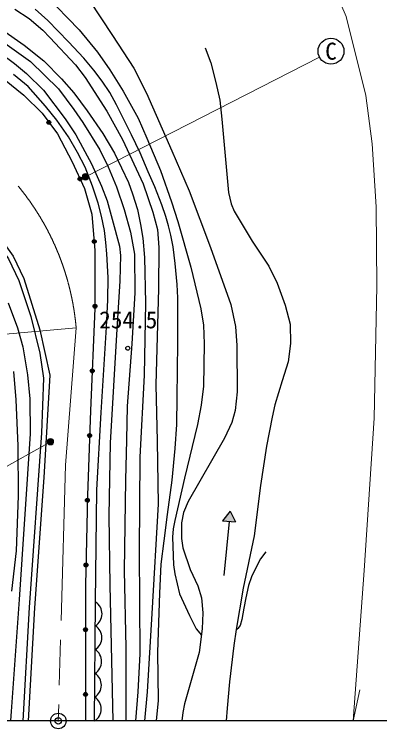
# Model space of a CAD drawing. Units: millimetres, scale not verified. Extents: x 40000 to 680000, y 20000 to 380000.
# Drawn here: x 288483 to 317228, y 260005 to 315190 of the extents above; entities that cross this region are included whole.
import ezdxf
from ezdxf.enums import TextEntityAlignment as Align

# ---------------------------------------------------------------- set-up
doc = ezdxf.new("R2010")
doc.units = ezdxf.units.MM
doc.header["$LTSCALE"] = 1000
doc.header["$PDMODE"] = 32
doc.header["$PDSIZE"] = 500
doc.linetypes.add('CHAIN', pattern=[18.5, 12, -1.5, 3.5, -1.5])
for name, color, linetype, lineweight in [('M-BGD', 7, 'Continuous', 25), ('M-BMK', 2, 'CHAIN', 13), ('M-BMK-OTRS', 5, 'Continuous', 25), ('M-BMK-SRVR', 3, 'Continuous', 25), ('M-STR-HTXT', 7, 'Continuous', 13), ('M-STR-STRC', 7, 'Continuous', 25)]:
    doc.layers.add(name, color=color, linetype=linetype, lineweight=lineweight)
doc.layers.add('M-OTRS', color=6, linetype='Continuous')
doc.styles.add('ＭＳ ゴシック', font='')
doc.styles.get('ＭＳ ゴシック').set_extended_font_data('MS Gothic')

msp = doc.modelspace()

# ---------------------------------------------------------------- hatches: boundary and pattern name
at = {"layer": 'M-BGD'}
for points in [[(291060, 306958, -1), (291239, 306718, -1)], [(293497, 302610, -1), (293623, 302338, -1)], [(294640, 297787, -1), (294665, 297488, -1)], [(294711, 292790, -1), (294711, 292490, -1)], [(294506, 287795, -1), (294493, 287495, -0.41421), (294350, 287651, -0.41421)], [(294302, 282799, -1), (294291, 282499, -1)], [(294127, 277802, -1), (294121, 277502, -0.41421), (293974, 277655, -0.41421)], [(305560, 275973), (305138, 276816), (304565, 276067)], [(294018, 272803, -1), (294011, 272503, -0.41421), (293864, 272656, -0.41421)], [(293980, 267804, -1), (293980, 267504, -1)], [(293980, 262804, -1), (293980, 262504, -1)]]:
    msp.add_hatch(color=256, dxfattribs=at).paths.add_polyline_path(points)
at = {"layer": 'M-STR-HTXT'}
for points in [[(294223, 302551, -0.41421), (293907, 302392, -0.41421), (293748, 302709, -1)], [(291492, 282292, -1), (291053, 282053, -0.41421), (291153, 282392, -0.41421)]]:
    msp.add_hatch(color=256, dxfattribs=at).paths.add_polyline_path(points)

# ---------------------------------------------------------------- linework, layer by layer
at = {"layer": 'M-BGD'}
for p, q in [((305138, 276816), (304565, 276067)), ((305138, 276816), (305560, 275973)), ((304565, 276067), (305560, 275973)), ((305063, 276020), (304664, 271839))]:
    msp.add_line(p, q, dxfattribs=at)
for points in [[(290895, 316696), (293502, 313984), (294913, 312268), (295853, 310904), (296892, 309242), (298048, 307163), (298720, 305630), (299760, 303133), (300615, 300694), (301110, 299185), (302121, 295649), (302889, 292431), (303082, 291164), (303137, 289747), (303081, 286452), (302915, 285000), (302626, 283514), (301631, 279370), (300867, 276092), (300747, 275436), (300699, 274796), (300775, 272668), (300870, 271964), (301240, 270421), (301997, 268746), (302522, 267727), (302924, 267229)], [(294266, 316271), (296054, 313555), (297716, 311027), (298686, 309102), (300644, 304652), (301984, 301545), (303616, 297180), (305204, 292786), (305557, 291072), (305660, 289603), (305675, 286031), (305527, 284582), (305262, 283656), (304718, 282436), (301910, 277552), (301543, 276705), (301378, 275901), (301378, 274706), (301491, 273965), (302069, 272301), (302646, 271044), (302934, 270117), (303027, 268958), (302986, 267732), (302759, 265899), (301625, 261937), (301501, 261268), (301408, 260605)], [(284112, 316058), (285876, 315092), (287534, 314018), (289253, 312816), (290752, 311590), (292126, 310213), (293078, 309121), (294106, 307732), (295316, 305988), (296212, 304454), (297289, 302205), (297602, 301325), (297981, 300123), (298236, 298950), (298393, 297889), (298531, 296404), (298599, 292895), (298510, 287303), (298170, 280992), (298111, 273710), (298172, 265795), (298016, 262844), (297847, 260605)], [(282914, 315353), (283882, 315085), (285352, 314353), (286588, 313686), (287572, 313091), (289735, 311532), (291907, 309443), (293084, 307826), (293779, 306831), (295079, 304719), (295726, 303397), (296379, 301850), (296954, 300115), (297452, 298367), (297770, 296654), (297794, 293673), (297554, 289730), (297200, 284909), (297145, 282330), (297076, 279193), (296953, 272230), (297100, 266252), (297100, 260605)], [(288532, 315577), (289619, 314876), (290674, 313965), (291232, 313402), (293195, 311292), (293950, 310298), (295637, 307701), (296835, 305525), (298421, 302086), (299176, 299917), (299524, 298558), (299651, 297180), (299607, 294013), (299411, 286580), (299507, 282217), (299581, 277354), (299108, 268892), (298749, 262858), (298536, 260605)], [(299455, 260605), (299609, 262187), (299572, 265909), (299711, 270472), (299827, 272726), (300047, 274528), (300311, 276564), (300666, 279210), (300898, 281655), (301040, 283510), (301053, 285595), (301118, 289813), (301117, 293297), (301059, 294321), (300905, 295944), (300737, 297217), (300563, 298125), (300389, 298860), (300188, 299578), (299866, 300473), (299338, 301852), (298828, 303015), (298203, 304484), (297538, 305879), (296983, 306961), (296378, 308205), (295855, 309141), (295262, 310037), (294611, 310887), (293849, 311811), (292663, 313074), (291081, 314701), (290101, 315577)], [(303220, 312611), (303652, 311445), (304044, 309917), (304346, 308550), (304507, 307097), (304768, 304252), (305019, 301435), (305219, 300554), (305463, 299971), (306837, 297671), (308118, 295745), (308776, 294409), (309400, 292713), (309779, 291256), (309790, 289758), (309612, 288342), (309171, 286881), (308600, 285025), (308375, 284072), (307945, 281825), (307492, 278796), (306996, 274915), (306158, 270855), (305613, 267666), (305427, 266426), (305102, 263620), (304916, 261590), (304838, 260605)], [(287500, 312128), (288500, 311398), (289437, 310629), (290733, 309325), (292407, 307123), (293239, 305873), (294449, 303637), (295216, 301903), (295642, 300773), (296037, 299360), (296603, 297270), (296690, 296551), (296635, 294614), (296399, 290861), (295880, 282083), (295770, 276459), (295856, 271087), (296078, 260605)], [(287735, 310156), (289215, 308947), (290624, 307543), (291807, 305956), (292946, 303802), (293903, 301733), (294476, 299754), (294711, 296933), (294711, 292465), (294365, 284589), (294132, 278026), (293980, 271102), (293980, 260605)], [(294680, 260605), (294760, 269773), (294856, 278446), (295191, 284419), (295591, 291019), (295709, 293134), (295718, 294870), (295637, 296694), (295555, 297571), (295438, 298493), (295211, 299587), (294949, 300591), (294524, 301911), (293944, 303372), (293365, 304502), (292659, 305723), (291764, 307015), (290883, 308088), (289563, 309616), (288432, 310538)], [(230328, 303647), (235576, 304439), (242072, 305486), (246247, 306046), (248973, 306412), (254981, 306539), (263514, 306542), (268326, 306375), (271370, 306049), (274073, 305649), (276331, 305112), (278512, 304328), (280677, 303333), (282595, 302185), (284332, 300935), (286207, 299279), (287354, 297957), (288394, 296517), (289215, 294774), (290465, 290806), (291234, 287308), (290765, 279402), (290042, 269345), (289552, 260605)], [(269397, 305858), (271320, 305652), (273997, 305256), (276217, 304728), (278361, 303957), (280490, 302978), (282376, 301850), (284082, 300622), (285922, 298996), (287041, 297708), (288048, 296313), (288841, 294628), (289748, 291839), (290451, 289013), (290738, 287093), (290580, 282864), (289643, 269371), (289151, 260605)], [(288007, 292895), (288719, 290976), (289143, 289501), (289512, 287342), (289676, 285498), (289717, 282787), (288850, 269991), (288185, 260605)], [(288423, 287596), (288594, 285418), (288753, 281865), (288790, 277981), (288618, 273743), (288275, 270624)], [(307900, 273659), (307497, 273126), (307123, 272433), (306803, 271732), (306567, 271062), (306354, 270106), (306194, 269322), (306057, 268438), (305912, 267968), (305730, 267740), (305604, 267605)]]:
    msp.add_lwpolyline(points, dxfattribs=at)
for centre in [(291149, 306838), (293560, 302474), (294652, 297638), (294711, 292640), (297242, 289392), (294500, 287645), (294296, 282649), (294124, 277652), (294014, 272653), (293980, 267654), (293980, 262654)]:
    msp.add_circle(centre, 150, dxfattribs=at)
for centre in [(294164, 268877), (294148, 267040), (294132, 265203), (294116, 263366), (294100, 261529)]:
    msp.add_arc(centre, 1091, 302.1227, 56.8712, dxfattribs=at)
at = {"layer": 'M-BMK'}
msp.add_lwpolyline([(293259, 290961), (292428, 280363), (291881, 260605)], dxfattribs=at)
msp.add_arc((273336, 289215), 20000, 5.0109, 84.4406, dxfattribs=at)
at = {"layer": 'M-BMK-OTRS'}
msp.add_line((317228, 260605), (264842, 260605), dxfattribs=at)
at = {"layer": 'M-BMK-SRVR'}
msp.add_circle((291881, 260605), 600, dxfattribs=at)
at = {"layer": 'M-OTRS'}
msp.add_point((291881, 260605), dxfattribs=at)
at = {"layer": 'M-STR-HTXT'}
for p, q in [((293986, 302630), (312038, 311884)), ((293259, 290961), (273336, 289215)), ((291272, 282173), (273269, 272082)), ((314628, 260605), (315148, 263004))]:
    msp.add_line(p, q, dxfattribs=at)
msp.add_lwpolyline([(314628, 260605), (315487, 272236), (316272, 283984), (316479, 294196), (316425, 300306), (316102, 305177), (315614, 308923), (314096, 315023), (312615, 318487)], dxfattribs=at)
for centre in [(293986, 302630), (291272, 282173)]:
    msp.add_circle(centre, 250, dxfattribs=at)
at = {"layer": 'M-STR-STRC'}
msp.add_circle((312928, 312340), 1000, dxfattribs=at)

# ---------------------------------------------------------------- texts
at = {"layer": 'M-BGD', "style": 'ＭＳ ゴシック'}
msp.add_text('254.5', height=1320, dxfattribs=at).set_placement((297278, 290534), align=Align.BOTTOM_CENTER)
at = {"layer": 'M-STR-STRC', "style": 'ＭＳ ゴシック'}
msp.add_text('C', height=1320, dxfattribs=at).set_placement((312928, 312340), align=Align.MIDDLE_CENTER)

doc.saveas('drawing.dxf')
